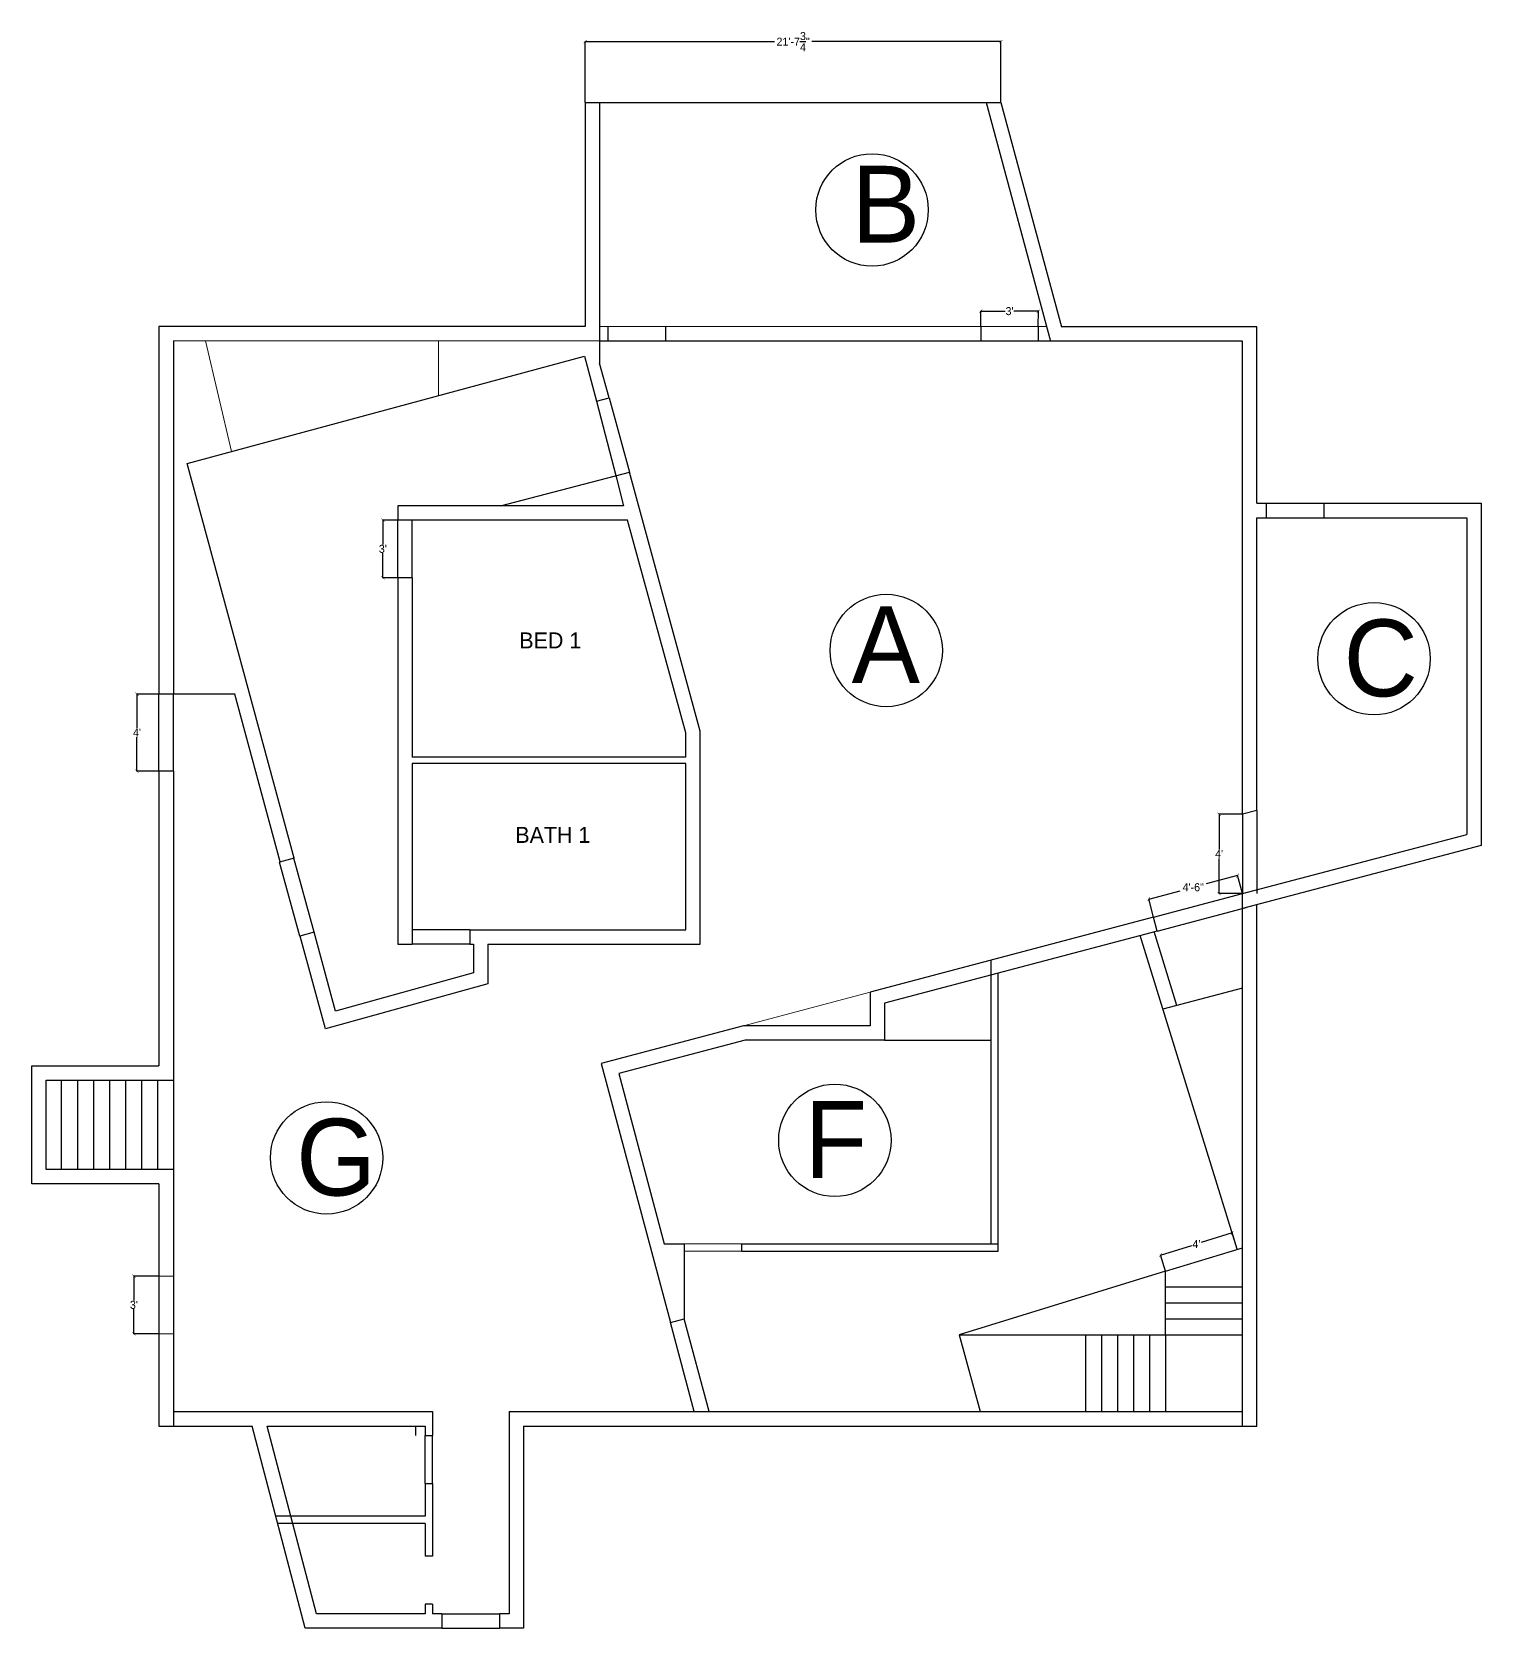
# Model space of a CAD drawing. Header units: inches. Extents: x -21847 to -712, y -8920 to 1030.
# Drawn here: x -3433 to -2527, y -1552 to -554 of the extents above; entities that cross this region are included whole.
import ezdxf

# ---------------------------------------------------------------- set-up
doc = ezdxf.new("R2010")
doc.units = ezdxf.units.IN
doc.header["$LTSCALE"] = 0.005
doc.header["$MEASUREMENT"] = 0
doc.header["$PDMODE"] = 67
doc.header["$PDSIZE"] = -1
doc.layers.add('3DJORDAN', color=100, linetype='Continuous', lineweight=13)
doc.layers.add('DIMENIONS-1', color=7, linetype='Continuous')
doc.layers.add('TEXT-1', color=3, linetype='Continuous')
doc.styles.add('COMIC SANS MS', font='comic.ttf', dxfattribs={"height": 5})
doc.dimstyles.new('COMIC SANS MS', dxfattribs={"dimtxt": 5, "dimasz": 2, "dimexe": 0.18, "dimexo": 0.0625, "dimgap": 0.09, "dimtad": 0, "dimtih": 1, "dimtoh": 1, "dimdec": 3, "dimzin": 0, "dimdsep": 46, "dimlunit": 4, "dimtxsty": 'COMIC SANS MS', "dimblk": 'ARCHTICK', "dimcen": 0.09, "dimclrd": 13, "dimclre": 13, "dimclrt": 3, "dimadec": 0, "dimazin": 0, "dimtfac": 1, "dimtdec": 3, "dimtofl": 0, "dimtmove": 0, "dimatfit": 3, "dimfxl": 1, "dimtolj": 1, "dimtzin": 0, "dimarcsym": 0})

# ---------------------------------------------------------------- blocks, each defined once
blk = doc.blocks.new('_ArchTick')
at = {"color": 0, "linetype": 'ByBlock', "const_width": 0.15}
blk.add_lwpolyline([(-0.5, -0.5), (0.5, 0.5)], dxfattribs=at)
blk = doc.blocks.new('*D1')
at = {"layer": 'Defpoints', "color": 0, "transparency": 16777216}
for p in [(-2690.8, -1043.08), (-2676.2, -1043.08), (-2676.2, -1092.73)]:
    blk.add_point(p, dxfattribs=at)
at = {"layer": 'DIMENIONS-1', "color": 13, "lineweight": -2, "transparency": 16777216}
for p, q in [((-2676.26, -1043.08), (-2690.98, -1043.08)), ((-2690.8, -1043.08), (-2690.8, -1065.13)), ((-2690.8, -1092.73), (-2690.8, -1070.68)), ((-2676.26, -1092.73), (-2690.98, -1092.73))]:
    blk.add_line(p, q, dxfattribs=at)
at = {"layer": 'DIMENIONS-1', "color": 13, "lineweight": -2, "transparency": 16777216, "xscale": 2, "yscale": 2, "zscale": 2}
for p, rotation in [((-2690.8, -1043.08), 90), ((-2690.8, -1092.73), 270)]:
    blk.add_blockref('_ArchTick', p, dxfattribs=dict(at, rotation=rotation))
at = {"layer": 'DIMENIONS-1', "color": 3, "transparency": 16777216, "insert": (-2690.8, -1067.9), "char_height": 5, "attachment_point": 5, "style": 'COMIC SANS MS'}
blk.add_mtext("\\A1;4'", dxfattribs=at)
blk = doc.blocks.new('*D3')
at = {"layer": 'Defpoints', "color": 0, "transparency": 16777216}
for p in [(-2734.72, -1096.1), (-2676.2, -1092.73), (-2731.73, -1107.42)]:
    blk.add_point(p, dxfattribs=at)
at = {"layer": 'DIMENIONS-1', "color": 13, "lineweight": -2, "transparency": 16777216}
for p, q in [((-2679.2, -1081.41), (-2698.77, -1086.59)), ((-2676.22, -1092.67), (-2679.24, -1081.23)), ((-2731.74, -1107.36), (-2734.77, -1095.93)), ((-2734.72, -1096.1), (-2715.15, -1090.92))]:
    blk.add_line(p, q, dxfattribs=at)
at = {"layer": 'DIMENIONS-1', "color": 13, "lineweight": -2, "transparency": 16777216, "xscale": 2, "yscale": 2, "zscale": 2}
for p, rotation in [((-2679.2, -1081.41), 14.81998374503803), ((-2734.72, -1096.1), 194.8199837450381)]:
    blk.add_blockref('_ArchTick', p, dxfattribs=dict(at, rotation=rotation))
at = {"layer": 'DIMENIONS-1', "color": 3, "transparency": 16777216, "insert": (-2706.96, -1088.75), "char_height": 5, "attachment_point": 5, "style": 'COMIC SANS MS'}
blk.add_mtext('\\A1;4\'-6"', dxfattribs=at)
blk = doc.blocks.new('*D4')
at = {"layer": 'Defpoints', "color": 0, "transparency": 16777216}
for p in [(-2839.72, -728.71), (-2839.75, -738.44), (-2803.75, -738.52)]:
    blk.add_point(p, dxfattribs=at)
at = {"layer": 'DIMENIONS-1', "color": 13, "lineweight": -2, "transparency": 16777216}
for p, q in [((-2839.75, -738.38), (-2839.72, -728.53)), ((-2839.72, -728.71), (-2824.48, -728.74)), ((-2803.72, -728.79), (-2818.97, -728.76)), ((-2803.74, -738.45), (-2803.72, -728.61))]:
    blk.add_line(p, q, dxfattribs=at)
at = {"layer": 'DIMENIONS-1', "color": 13, "lineweight": -2, "transparency": 16777216, "xscale": 2, "yscale": 2, "zscale": 2}
for p, rotation in [((-2839.72, -728.71), 179.8789141904548), ((-2803.72, -728.79), 359.8789141904549)]:
    blk.add_blockref('_ArchTick', p, dxfattribs=dict(at, rotation=rotation))
at = {"layer": 'DIMENIONS-1', "color": 3, "transparency": 16777216, "insert": (-2821.72, -728.75), "char_height": 5, "attachment_point": 5, "style": 'COMIC SANS MS'}
blk.add_mtext("\\A1;3'", dxfattribs=at)
blk = doc.blocks.new('*D5')
at = {"layer": 'Defpoints', "color": 0, "transparency": 16777216}
for p in [(-3366.94, -968.09), (-3353.2, -968.09), (-3353.2, -1016.09)]:
    blk.add_point(p, dxfattribs=at)
at = {"layer": 'DIMENIONS-1', "color": 13, "lineweight": -2, "transparency": 16777216}
for p, q in [((-3353.27, -968.09), (-3367.12, -968.09)), ((-3366.94, -968.09), (-3366.94, -989.32)), ((-3366.94, -1016.09), (-3366.94, -994.87)), ((-3353.27, -1016.09), (-3367.12, -1016.09))]:
    blk.add_line(p, q, dxfattribs=at)
at = {"layer": 'DIMENIONS-1', "color": 13, "lineweight": -2, "transparency": 16777216, "xscale": 2, "yscale": 2, "zscale": 2}
for p, rotation in [((-3366.94, -968.09), 90), ((-3366.94, -1016.09), 270)]:
    blk.add_blockref('_ArchTick', p, dxfattribs=dict(at, rotation=rotation))
at = {"layer": 'DIMENIONS-1', "color": 3, "transparency": 16777216, "insert": (-3366.94, -992.09), "char_height": 5, "attachment_point": 5, "style": 'COMIC SANS MS'}
blk.add_mtext("\\A1;4'", dxfattribs=at)
blk = doc.blocks.new('*D6')
at = {"color": 13, "lineweight": -2, "transparency": 16777216}
for p, q in [((-3086.84, -598.39), (-3086.84, -560.15)), ((-3086.84, -560.33), (-2968.56, -560.33)), ((-2827.08, -560.33), (-2945.36, -560.33)), ((-2827.08, -598.39), (-2827.08, -560.15))]:
    blk.add_line(p, q, dxfattribs=at)
at = {"layer": 'Defpoints', "color": 0, "transparency": 16777216}
for p in [(-3086.84, -560.33), (-3086.84, -598.45), (-2827.08, -598.45)]:
    blk.add_point(p, dxfattribs=at)
at = {"color": 13, "lineweight": -2, "transparency": 16777216, "xscale": 2, "yscale": 2, "zscale": 2, "rotation": 180}
blk.add_blockref('_ArchTick', (-3086.84, -560.33), dxfattribs=at)
at = {"color": 13, "lineweight": -2, "transparency": 16777216, "xscale": 2, "yscale": 2, "zscale": 2}
blk.add_blockref('_ArchTick', (-2827.08, -560.33), dxfattribs=at)
at = {"color": 3, "transparency": 16777216, "insert": (-2956.96, -560.33), "char_height": 5, "attachment_point": 5, "style": 'COMIC SANS MS'}
blk.add_mtext('\\A1;21\'-7{\\H1x;\\S3/4;}"', dxfattribs=at)
blk = doc.blocks.new('*D9')
at = {"layer": 'Defpoints', "color": 0, "transparency": 16777216}
for p in [(-3213.31, -859.29), (-3204.05, -859.29), (-3204.05, -895.29)]:
    blk.add_point(p, dxfattribs=at)
at = {"layer": 'DIMENIONS-1', "color": 13, "lineweight": -2, "transparency": 16777216}
for p, q in [((-3204.11, -859.29), (-3213.49, -859.29)), ((-3213.31, -859.29), (-3213.31, -874.54)), ((-3213.31, -895.29), (-3213.31, -880.04)), ((-3204.11, -895.29), (-3213.49, -895.29))]:
    blk.add_line(p, q, dxfattribs=at)
at = {"layer": 'DIMENIONS-1', "color": 13, "lineweight": -2, "transparency": 16777216, "xscale": 2, "yscale": 2, "zscale": 2}
for p, rotation in [((-3213.31, -859.29), 90), ((-3213.31, -895.29), 270)]:
    blk.add_blockref('_ArchTick', p, dxfattribs=dict(at, rotation=rotation))
at = {"layer": 'DIMENIONS-1', "color": 3, "transparency": 16777216, "insert": (-3213.31, -877.29), "char_height": 5, "attachment_point": 5, "style": 'COMIC SANS MS'}
blk.add_mtext("\\A1;3'", dxfattribs=at)
blk = doc.blocks.new('*D10')
at = {"layer": 'Defpoints', "color": 0, "transparency": 16777216}
for p in [(-3368.85, -1331.71), (-3353.2, -1331.71), (-3353.2, -1367.71)]:
    blk.add_point(p, dxfattribs=at)
at = {"layer": 'DIMENIONS-1', "color": 13, "lineweight": -2, "transparency": 16777216}
for p, q in [((-3353.27, -1331.71), (-3369.03, -1331.71)), ((-3368.85, -1331.71), (-3368.85, -1346.96)), ((-3368.85, -1367.71), (-3368.85, -1352.46)), ((-3353.27, -1367.71), (-3369.03, -1367.71))]:
    blk.add_line(p, q, dxfattribs=at)
at = {"layer": 'DIMENIONS-1', "color": 13, "lineweight": -2, "transparency": 16777216, "xscale": 2, "yscale": 2, "zscale": 2}
for p, rotation in [((-3368.85, -1331.71), 90), ((-3368.85, -1367.71), 270)]:
    blk.add_blockref('_ArchTick', p, dxfattribs=dict(at, rotation=rotation))
at = {"layer": 'DIMENIONS-1', "color": 3, "transparency": 16777216, "insert": (-3368.85, -1349.71), "char_height": 5, "attachment_point": 5, "style": 'COMIC SANS MS'}
blk.add_mtext("\\A1;3'", dxfattribs=at)
blk = doc.blocks.new('*D11')
at = {"layer": 'Defpoints', "color": 0, "transparency": 16777216}
for p in [(-2679.44, -1314.84), (-2727.34, -1318.6), (-2724.2, -1328.72)]:
    blk.add_point(p, dxfattribs=at)
at = {"layer": 'DIMENIONS-1', "color": 13, "lineweight": -2, "transparency": 16777216}
for p, q in [((-2682.58, -1304.72), (-2702.04, -1310.75)), ((-2679.46, -1314.78), (-2682.63, -1304.55)), ((-2727.34, -1318.6), (-2707.88, -1312.57)), ((-2724.22, -1328.66), (-2727.39, -1318.43))]:
    blk.add_line(p, q, dxfattribs=at)
at = {"layer": 'DIMENIONS-1', "color": 13, "lineweight": -2, "transparency": 16777216, "xscale": 2, "yscale": 2, "zscale": 2}
for p, rotation in [((-2682.58, -1304.72), 17.22792383259209), ((-2727.34, -1318.6), 197.227923832592)]:
    blk.add_blockref('_ArchTick', p, dxfattribs=dict(at, rotation=rotation))
at = {"layer": 'DIMENIONS-1', "color": 3, "transparency": 16777216, "insert": (-2704.96, -1311.66), "char_height": 5, "attachment_point": 5, "style": 'COMIC SANS MS'}
blk.add_mtext("\\A1;4'", dxfattribs=at)

msp = doc.modelspace()

# ---------------------------------------------------------------- linework, layer by layer
for p, q in [((-3086.8366, -598.4533), (-3086.8366, -738.4228)), ((-3086.8366, -598.4533), (-2827.0757, -598.4533)), ((-3077.8366, -598.4533), (-3077.8366, -761.2564)), ((-2836.3988, -598.4533), (-2796.1034, -747.5178)), ((-2827.0757, -598.4533), (-2789.2126, -738.5201)), ((-3353.2037, -738.3358), (-3353.2037, -968.0926)), ((-3086.8366, -738.4228), (-3353.2037, -738.3358)), ((-3344.2037, -747.3387), (-3344.2037, -968.0926)), ((-3077.8366, -747.4258), (-3344.2037, -747.3387)), ((-2796.1034, -747.5178), (-3077.8395, -747.4258)), ((-2798.5365, -738.517), (-3077.8366, -738.4258)), ((-3072.6279, -738.4275), (-3072.6309, -747.4275)), ((-3036.6279, -738.4392), (-3036.6309, -747.4392)), ((-2839.7451, -738.4392), (-2839.7422, -747.4392)), ((-2803.7451, -738.4275), (-2803.7422, -747.4275)), ((-2676.2021, -747.557), (-2796.1034, -747.5178)), ((-2667.2021, -738.5599), (-2789.2126, -738.5201)), ((-2676.2021, -1043.0765), (-2676.2021, -747.557)), ((-2667.2021, -848.7808), (-2667.2021, -738.5599)), ((-3335.519, -823.8303), (-3087.2478, -756.793)), ((-3087.2478, -756.793), (-3079.8723, -785.052)), ((-3071.9045, -782.9724), (-3077.8366, -761.2564)), ((-3079.8723, -785.052), (-3071.9045, -782.9724)), ((-3079.8723, -785.052), (-3067.7505, -831.4962)), ((-3071.9045, -782.9724), (-3059.2551, -829.2789)), ((-3344.2037, -826.1917), (-3344.2063, -826.182)), ((-3268.7357, -1070.5331), (-3335.519, -823.8303)), ((-3139.7535, -850.2888), (-3059.2551, -829.2789)), ((-3067.7505, -831.4962), (-3062.8457, -850.2888)), ((-3015.049, -991.1075), (-3059.2551, -829.2789)), ((-3062.8457, -850.2888), (-3204.049, -850.2888)), ((-3204.049, -850.2888), (-3204.049, -859.2888)), ((-2667.2021, -848.7808), (-2661.2021, -848.7808)), ((-2661.2021, -857.7808), (-2661.2021, -848.7808)), ((-2661.2021, -848.7808), (-2527.0955, -848.7808)), ((-2625.2021, -857.7808), (-2625.2021, -848.7808)), ((-2527.0955, -848.7808), (-2527.0955, -1062.5866)), ((-3060.3872, -859.2888), (-3204.049, -859.2888)), ((-3204.049, -895.2888), (-3204.049, -859.2888)), ((-3195.049, -895.2888), (-3195.049, -859.2888)), ((-3024.049, -992.3147), (-3060.3872, -859.2888)), ((-2667.2021, -1040.6952), (-2667.2021, -857.7808)), ((-2667.2021, -857.7808), (-2661.2021, -857.7808)), ((-2661.2021, -857.7808), (-2536.0955, -857.7808)), ((-2536.0955, -857.7808), (-2536.0955, -1055.6582)), ((-3195.049, -895.2888), (-3204.049, -895.2888)), ((-3204.049, -895.2888), (-3204.049, -1124.285)), ((-3195.049, -895.2888), (-3195.049, -1007.451)), ((-3305.7906, -968.0926), (-3353.2037, -968.0926)), ((-3353.2037, -1016.0926), (-3353.2037, -968.0926)), ((-3344.2037, -1016.0926), (-3344.2037, -968.0926)), ((-3277.4112, -1072.9288), (-3305.7906, -968.0926)), ((-3024.049, -1007.451), (-3024.049, -992.3147)), ((-3015.049, -1124.285), (-3015.049, -991.1075)), ((-3353.2037, -1016.0926), (-3353.2037, -1200.2812)), ((-3344.2037, -1016.0926), (-3353.2037, -1016.0926)), ((-3344.2037, -1016.0926), (-3344.2037, -1209.2812)), ((-3024.049, -1007.451), (-3195.049, -1007.451)), ((-3195.049, -1011.451), (-3195.049, -1124.285)), ((-3024.049, -1011.451), (-3195.049, -1011.451)), ((-3024.049, -1115.285), (-3024.049, -1011.451)), ((-2667.2021, -1040.6952), (-2676.2021, -1043.0765)), ((-2676.2021, -1043.0765), (-2676.2021, -1092.7282)), ((-2667.2021, -1040.6952), (-2667.2021, -1092.7282)), ((-2676.2021, -1092.7282), (-2536.0955, -1055.6582)), ((-2527.0955, -1062.5866), (-2676.2021, -1102.0379)), ((-3268.7357, -1070.5331), (-3277.9382, -1073.0743)), ((-3265.1614, -1119.3426), (-3277.9382, -1073.0743)), ((-3256.1933, -1116.8661), (-3268.97, -1070.5978)), ((-2731.7281, -1107.4195), (-2676.2021, -1092.7282)), ((-2676.2021, -1425.384), (-2676.2021, -1092.7282)), ((-2729.4261, -1116.1201), (-2673.9001, -1101.4288)), ((-2667.2021, -1425.384), (-2667.2021, -1099.6566)), ((-3256.1933, -1116.8661), (-3265.1614, -1119.3426)), ((-3242.8669, -1166.0949), (-3256.1933, -1116.8661)), ((-3159.049, -1115.285), (-3195.049, -1115.285)), ((-3159.049, -1115.285), (-3159.049, -1124.285)), ((-3159.049, -1115.285), (-3024.049, -1115.285)), ((-2731.7281, -1107.4195), (-2908.8449, -1154.2819)), ((-2729.4261, -1116.1201), (-2899.8449, -1161.2103)), ((-2729.4261, -1116.1201), (-2731.7281, -1107.4195)), ((-2717.141, -1162.5214), (-2731.4502, -1116.2705)), ((-3249.1906, -1177.178), (-3264.8687, -1119.2617)), ((-3204.049, -1124.285), (-3195.049, -1124.285)), ((-3159.049, -1124.285), (-3195.049, -1124.285)), ((-3159.049, -1124.285), (-3156.6157, -1124.285)), ((-3156.6157, -1124.285), (-3156.6157, -1142.2771)), ((-3147.6157, -1124.285), (-3015.049, -1124.285)), ((-3147.6157, -1124.285), (-3147.6157, -1149.1287)), ((-2679.4369, -1314.8422), (-2740.0481, -1118.9306)), ((-2833.2592, -1311.6059), (-2833.2592, -1134.2831)), ((-3156.6157, -1142.2771), (-3242.9108, -1166.107)), ((-2828.7592, -1316.1059), (-2828.7592, -1142.4022)), ((-3147.6157, -1149.1287), (-3249.1906, -1177.178)), ((-2908.8449, -1154.2819), (-2908.8449, -1175.2416)), ((-2676.2021, -1151.6896), (-2725.8491, -1164.8254)), ((-2899.8449, -1161.2103), (-2899.8449, -1184.2416)), ((-2988.0622, -1175.2416), (-3076.9522, -1198.7605)), ((-2908.8449, -1175.2416), (-2988.0622, -1175.2416)), ((-2986.8917, -1184.2416), (-3065.9251, -1205.1526)), ((-2899.8449, -1184.2416), (-2986.8917, -1184.2416)), ((-2899.8449, -1184.2416), (-2833.2592, -1184.2416)), ((-3432.5791, -1274.0359), (-3432.5791, -1200.2812)), ((-3432.5791, -1200.2812), (-3353.2037, -1200.2812)), ((-3076.9522, -1198.7605), (-3033.6306, -1360.6582)), ((-3065.9251, -1205.1526), (-3037.4397, -1311.6059)), ((-3423.5791, -1265.0359), (-3423.5791, -1209.2812)), ((-3423.5791, -1209.2812), (-3344.2037, -1209.2812)), ((-3414.2037, -1209.2812), (-3414.2037, -1265.0359)), ((-3404.2037, -1209.2812), (-3404.2037, -1265.0359)), ((-3394.2037, -1209.2812), (-3394.2037, -1265.0359)), ((-3384.2037, -1209.2812), (-3384.2037, -1265.0359)), ((-3374.2037, -1209.2812), (-3374.2037, -1265.0359)), ((-3364.2037, -1209.2812), (-3364.2037, -1265.0359)), ((-3354.2037, -1209.2812), (-3354.2037, -1265.0359)), ((-3344.2037, -1209.2812), (-3344.2037, -1265.0359)), ((-3344.2037, -1265.0359), (-3423.5791, -1265.0359)), ((-3344.2037, -1265.0359), (-3344.2037, -1425.384)), ((-3353.2037, -1274.0359), (-3432.5791, -1274.0359)), ((-3353.2037, -1274.0359), (-3353.2037, -1425.384)), ((-3037.4397, -1311.6059), (-3024.9411, -1311.6059)), ((-3024.9411, -1311.6059), (-3024.9411, -1358.3146)), ((-2988.9411, -1311.6059), (-2828.7592, -1311.6059)), ((-2988.9411, -1316.1059), (-2988.9411, -1311.6059)), ((-2988.9411, -1316.1059), (-2828.7592, -1316.1059)), ((-2724.2021, -1328.7233), (-2676.2021, -1313.9698)), ((-2724.2021, -1368.384), (-2724.2021, -1328.7233)), ((-2724.2021, -1338.384), (-2676.2021, -1338.384)), ((-2724.2021, -1348.384), (-2676.2021, -1348.384)), ((-3033.6306, -1360.6582), (-3024.9411, -1358.3146)), ((-3018.7191, -1416.384, 132), (-3033.6306, -1360.6582)), ((-3009.4025, -1416.384, 137.5107), (-3024.9411, -1358.3146, -0.0409)), ((-2724.2021, -1358.384), (-2676.2021, -1358.384)), ((-2853.2365, -1368.384), (-2724.2021, -1368.384)), ((-2853.2365, -1368.384), (-2840.0915, -1416.384)), ((-2774.2021, -1368.384), (-2774.2021, -1416.384)), ((-2764.2021, -1368.384), (-2764.2021, -1416.384)), ((-2754.2021, -1368.384), (-2754.2021, -1416.384)), ((-2744.2021, -1368.384), (-2744.2021, -1416.384)), ((-2734.2021, -1368.384), (-2734.2021, -1416.384)), ((-2724.2021, -1368.384), (-2676.2021, -1368.384)), ((-2724.2021, -1368.384), (-2724.2021, -1416.384)), ((-3353.2037, -1425.384), (-3294.9401, -1425.384)), ((-3344.2037, -1416.384), (-3182.359, -1416.384)), ((-3261.7642, -1551.6445), (-3294.9401, -1425.384)), ((-3285.6346, -1425.384), (-3186.859, -1425.384)), ((-3254.8235, -1542.6445), (-3285.6346, -1425.384)), ((-3192.859, -1425.384), (-3192.859, -1431.384)), ((-3186.859, -1425.384), (-3186.859, -1431.384)), ((-3182.359, -1416.384), (-3182.359, -1431.384)), ((-3134.359, -1416.384), (-2676.2021, -1416.384)), ((-3134.359, -1416.384), (-3134.359, -1542.6445)), ((-3125.359, -1425.384), (-2667.2021, -1425.384)), ((-3125.359, -1425.384), (-3125.359, -1551.6445)), ((-3186.859, -1431.384), (-3182.359, -1431.384)), ((-3186.859, -1461.384), (-3186.859, -1431.384)), ((-3182.359, -1461.384), (-3182.359, -1431.384)), ((-3186.859, -1461.384), (-3182.359, -1461.384)), ((-3186.859, -1461.384), (-3186.859, -1481.7642)), ((-3182.359, -1461.384), (-3182.359, -1506.6445)), ((-3186.859, -1481.7642), (-3280.1258, -1481.7642)), ((-3186.859, -1486.2642), (-3278.9434, -1486.2642)), ((-3186.859, -1486.2642), (-3186.859, -1506.6445)), ((-3182.359, -1506.6445), (-3186.859, -1506.6445)), ((-3186.859, -1542.6445), (-3254.8235, -1542.6445)), ((-3182.359, -1536.6445), (-3186.859, -1536.6445)), ((-3186.859, -1536.6445), (-3186.859, -1542.6445)), ((-3182.359, -1536.6445), (-3182.359, -1542.6445)), ((-3176.359, -1542.6445), (-3182.359, -1542.6445)), ((-3176.359, -1542.6445), (-3176.359, -1551.6445)), ((-3176.359, -1542.6445), (-3140.359, -1542.6445)), ((-3140.359, -1542.6445), (-3140.359, -1551.6445)), ((-3134.359, -1542.6445), (-3140.359, -1542.6445)), ((-3176.359, -1551.6445), (-3261.7642, -1551.6445)), ((-3176.359, -1551.6445), (-3140.359, -1551.6445)), ((-3125.359, -1551.6445), (-3140.359, -1551.6445))]:
    msp.add_line(p, q)
msp.add_lwpolyline([(-2724.2021, -1328.7233), (-2853.2365, -1368.384)])
for centre in [(-2907.6427, -665.4947), (-2898.7508, -940.7771), (-2593.9927, -945.927), (-2930.8594, -1246.8819), (-3248.4524, -1257.8513)]:
    msp.add_circle(centre, 35.1161)
at = {"layer": '3DJORDAN'}
for p, q in [((-3307.7901, -816.343), (-3324.0487, -747.3453)), ((-3178.4962, -781.4315), (-3178.485, -747.3929)), ((-2988.0622, -1175.2416), (-2908.8449, -1154.2819)), ((-2988.9411, -1311.6059), (-3024.9411, -1311.6059)), ((-2988.9411, -1316.1059), (-3024.9411, -1316.1059)), ((-3353.2037, -1331.7099), (-3344.2037, -1331.7099)), ((-3353.2037, -1367.7099), (-3344.2037, -1367.7099))]:
    msp.add_line(p, q, dxfattribs=at)

# ---------------------------------------------------------------- texts
at = {"layer": 'TEXT-1', "attachment_point": 1, "style": 'COMIC SANS MS'}
for s, width, gutter_width, insert, char_height in [('B', 1495.37256, 240, (-2920.4661, -637.8978), 48), ('A', 1495.37256, 240, (-2920.4661, -913.1802), 48), ('C', 1495.37256, 240, (-2613.0078, -921.4214), 48), ('BED 1', 85, 50, (-3128, -929.4709), 10), ('BATH 1', 85, 50, (-3130.5, -1051), 10), ('F', 1495.37256, 240, (-2949.8746, -1222.3763), 48), ('G', 1495.37256, 240, (-3267.4675, -1233.3457), 48)]:
    msp.add_mtext_dynamic_manual_height_columns(s, width=width, gutter_width=gutter_width, heights=[0], dxfattribs=dict(at, insert=insert, char_height=char_height))

# ---------------------------------------------------------------- dimensions: what is measured, and where the dimension line sits
dim = msp.add_aligned_dim(p1=(-2827.0757, -598.4533), p2=(-3086.8366, -598.4533), distance=-38.1278, dimstyle='COMIC SANS MS', override={"dimtfillclr": 2})
dim.commit()
dim.dimension.update_dxf_attribs({"geometry": '*D6', "text_midpoint": (-2956.9561, -560.3255)})
at = {"layer": 'DIMENIONS-1'}
for p1, p2, distance, picture, middle in [((-2803.7451, -738.5153), (-2839.7451, -738.4392), -9.728, '*D4', (-2821.7246, -728.7493)), ((-3204.049, -895.2888), (-3204.049, -859.2888), 9.2659, '*D9', (-3213.315, -877.2888)), ((-3353.2037, -1016.0926), (-3353.2037, -968.0926), 13.7314, '*D5', (-3366.9351, -992.0926)), ((-3353.2037, -1367.7099), (-3353.2037, -1331.7099), 15.6478, '*D10', (-3368.8514, -1349.7099))]:
    dim = msp.add_aligned_dim(p1=p1, p2=p2, distance=distance, dimstyle='COMIC SANS MS', override={"dimtfillclr": 2}, dxfattribs=at)
    dim.commit()
    dim.dimension.update_dxf_attribs({"geometry": picture, "text_midpoint": middle})
for p1, p2, distance, text, picture, middle in [((-2676.2021, -1092.7282), (-2676.2021, -1043.0765), 14.5948, "4'", '*D1', (-2690.797, -1067.9024)), ((-2676.2021, -1092.7282), (-2731.7281, -1107.4195), -11.7089, '4\'-6"', '*D3', (-2706.9601, -1088.7544)), ((-2679.4369, -1314.8422), (-2724.2021, -1328.7233), -10.5989, "4'", '*D11', (-2704.9586, -1311.6594))]:
    dim = msp.add_aligned_dim(p1=p1, p2=p2, distance=distance, text=text, dimstyle='COMIC SANS MS', override={"dimtfillclr": 2}, dxfattribs=at)
    dim.commit()
    dim.dimension.update_dxf_attribs({"geometry": picture, "text_midpoint": middle})

doc.saveas('drawing.dxf')
